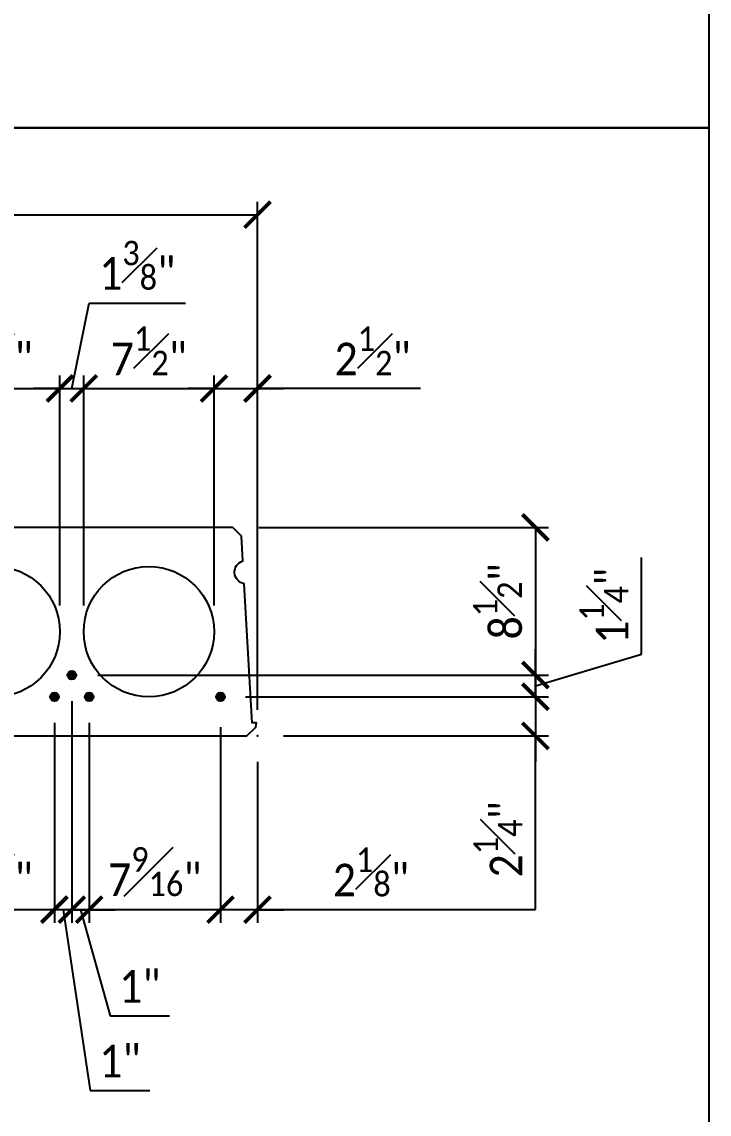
# Model space of a CAD drawing. Header units: inches. Extents: x -4800 to 29350, y 0 to 14051.
# Drawn here: x -3025.5 to -2985.9, y 3080.2 to 3143 of the extents above; entities that cross this region are included whole.
import ezdxf

# ---------------------------------------------------------------- set-up
doc = ezdxf.new("R2010")
doc.units = ezdxf.units.IN
doc.header["$LTSCALE"] = 0.5
doc.header["$MEASUREMENT"] = 0
for name, color, linetype in [('PC PLK - 12H in CONT.', 150, 'Continuous'), ('PC PLK - 12L in CONT.', 151, 'Continuous'), ('PC PLK - DIMENSION', 220, 'Continuous')]:
    doc.layers.add(name, color=color, linetype=linetype)
doc.layers.add('PC PLK - STRAND', color=7, linetype='Continuous', plot=False)
doc.layers.add('SHT - NO PLOT LINE 2', color=110, linetype='Continuous', plot=False)
doc.layers.get('0').freeze()
doc.styles.add('CMC-NARROW', font='calibril.ttf', dxfattribs={"width": 0.9})
doc.dimstyles.new('CMC-NARROW', dxfattribs={"dimscale": 96, "dimtxt": 0.078125, "dimasz": 0.0625, "dimexe": 0.03125, "dimexo": 0.0625, "dimgap": 0.03125, "dimtad": 1, "dimdec": 4, "dimzin": 3, "dimdsep": 46, "dimlunit": 4, "dimtxsty": 'CMC-NARROW', "dimblk": 'ARCHTICK', "dimcen": 0, "dimclrd": 256, "dimclre": 256, "dimclrt": 256, "dimazin": 1, "dimtfac": 0.75, "dimtdec": 4, "dimtofl": 0, "dimtmove": 1, "dimatfit": 0, "dimfxl": 1, "dimtfillclr": 256, "dimfrac": 1, "dimtzin": 0, "dimlwd": -1, "dimlwe": -1, "dimarcsym": 0})

# ---------------------------------------------------------------- blocks, each defined once
blk = doc.blocks.new('_ArchTick')
at = {"color": 0, "linetype": 'ByBlock', "const_width": 0.15}
blk.add_lwpolyline([(-0.5, -0.5), (0.5, 0.5)], dxfattribs=at)
blk = doc.blocks.new('*D149')
at = {"layer": 'Defpoints', "color": 0, "transparency": 16777216}
for p in [(-3011.942, 3131.926), (-3011.942, 3105.926), (-3059.942, 3101.926)]:
    blk.add_point(p, dxfattribs=at)
at = {"layer": 'PC PLK - DIMENSION', "transparency": 16777216}
for p, q in [((-3059.942, 3103.426), (-3059.942, 3132.676)), ((-3011.942, 3107.426), (-3011.942, 3132.676)), ((-3059.942, 3131.926), (-3011.942, 3131.926))]:
    blk.add_line(p, q, dxfattribs=at)
at = {"layer": 'PC PLK - DIMENSION', "transparency": 16777216, "xscale": 1.5, "yscale": 1.5, "zscale": 1.5, "rotation": 180}
blk.add_blockref('_ArchTick', (-3059.942, 3131.926), dxfattribs=at)
at = {"layer": 'PC PLK - DIMENSION', "transparency": 16777216, "xscale": 1.5, "yscale": 1.5, "zscale": 1.5}
blk.add_blockref('_ArchTick', (-3011.942, 3131.926), dxfattribs=at)
at = {"layer": 'PC PLK - DIMENSION', "transparency": 16777216, "insert": (-3035.942, 3133.634), "char_height": 1.875, "attachment_point": 5, "style": 'CMC-NARROW'}
blk.add_mtext('4\'-0"', dxfattribs=at)
blk = doc.blocks.new('*D146')
at = {"layer": 'Defpoints', "color": 0, "transparency": 16777216}
for p in [(-3013.366, 3113.926), (-3022.63, 3105.426), (-2995.942, 3105.426)]:
    blk.add_point(p, dxfattribs=at)
at = {"layer": 'PC PLK - DIMENSION', "transparency": 16777216}
for p, q in [((-3011.866, 3113.926), (-2995.192, 3113.926)), ((-2995.942, 3113.926), (-2995.942, 3105.426)), ((-3021.13, 3105.426), (-2995.192, 3105.426))]:
    blk.add_line(p, q, dxfattribs=at)
at = {"layer": 'PC PLK - DIMENSION', "transparency": 16777216, "xscale": 1.5, "yscale": 1.5, "zscale": 1.5}
for p, rotation in [((-2995.942, 3113.926), 90), ((-2995.942, 3105.426), 270)]:
    blk.add_blockref('_ArchTick', p, dxfattribs=dict(at, rotation=rotation))
at = {"layer": 'PC PLK - DIMENSION', "transparency": 16777216, "insert": (-2998.118, 3109.676), "char_height": 1.875, "attachment_point": 5, "rotation": 90, "style": 'CMC-NARROW'}
blk.add_mtext('8{\\H0.75x;\\S1#2;}"', dxfattribs=at)
blk = doc.blocks.new('*D147')
at = {"layer": 'Defpoints', "color": 0, "transparency": 16777216}
for p in [(-3022.63, 3105.426), (-3014.13, 3104.176), (-2995.942, 3104.176)]:
    blk.add_point(p, dxfattribs=at)
at = {"layer": 'PC PLK - DIMENSION', "transparency": 16777216}
for p, q in [((-2989.836, 3106.633), (-2989.836, 3112.2)), ((-2995.942, 3105.426), (-2995.942, 3106.926)), ((-2995.942, 3104.801), (-2989.836, 3106.633)), ((-3021.13, 3105.426), (-2995.192, 3105.426)), ((-2995.942, 3105.426), (-2995.942, 3104.176)), ((-3012.63, 3104.176), (-2995.192, 3104.176)), ((-2995.942, 3104.176), (-2995.942, 3102.676))]:
    blk.add_line(p, q, dxfattribs=at)
at = {"layer": 'PC PLK - DIMENSION', "transparency": 16777216, "xscale": 1.5, "yscale": 1.5, "zscale": 1.5}
for p, rotation in [((-2995.942, 3105.426), 270), ((-2995.942, 3104.176), 90)]:
    blk.add_blockref('_ArchTick', p, dxfattribs=dict(at, rotation=rotation))
at = {"layer": 'PC PLK - DIMENSION', "transparency": 16777216, "insert": (-2991.996, 3109.417), "char_height": 1.875, "attachment_point": 5, "rotation": 90, "style": 'CMC-NARROW'}
blk.add_mtext('1{\\H0.75x;\\S1#4;}"', dxfattribs=at)
blk = doc.blocks.new('*D148')
at = {"layer": 'Defpoints', "color": 0, "transparency": 16777216}
for p in [(-3014.13, 3104.176), (-3011.942, 3101.926), (-2995.942, 3101.926)]:
    blk.add_point(p, dxfattribs=at)
at = {"layer": 'PC PLK - DIMENSION', "transparency": 16777216}
for p, q in [((-2995.942, 3104.176), (-2995.942, 3105.676)), ((-3012.63, 3104.176), (-2995.192, 3104.176)), ((-2995.942, 3104.176), (-2995.942, 3101.926)), ((-3010.442, 3101.926), (-2995.192, 3101.926)), ((-2995.942, 3101.926), (-2995.942, 3100.426)), ((-2995.942, 3093.15), (-2995.942, 3101.926))]:
    blk.add_line(p, q, dxfattribs=at)
at = {"layer": 'PC PLK - DIMENSION', "transparency": 16777216, "xscale": 1.5, "yscale": 1.5, "zscale": 1.5}
for p, rotation in [((-2995.942, 3104.176), 270), ((-2995.942, 3101.926), 90)]:
    blk.add_blockref('_ArchTick', p, dxfattribs=dict(at, rotation=rotation))
at = {"layer": 'PC PLK - DIMENSION', "transparency": 16777216, "insert": (-2998.103, 3095.973), "char_height": 1.875, "attachment_point": 5, "rotation": 90, "style": 'CMC-NARROW'}
blk.add_mtext('2{\\H0.75x;\\S1#4;}"', dxfattribs=at)
blk = doc.blocks.new('CMC - 12in HOLLOWCORE HEAVY PLAN USE')
at = {"layer": 'PC PLK - STRAND'}
h = blk.add_hatch(color=256, dxfattribs=at)
h.dxf.hatch_style = 1
h.paths.add_polyline_path([(10.438, 3.5, 1), (10.938, 3.5, 1)])
h = blk.add_hatch(color=256, dxfattribs=at)
h.dxf.hatch_style = 1
h.paths.add_polyline_path([(19.313, 3.5, 1), (19.813, 3.5, 1)])
h = blk.add_hatch(color=256, dxfattribs=at)
h.dxf.hatch_style = 1
h.paths.add_polyline_path([(28.188, 3.5, 1), (28.688, 3.5, 1)])
h = blk.add_hatch(color=256, dxfattribs=at)
h.dxf.hatch_style = 1
h.paths.add_polyline_path([(37.063, 3.5, 1), (37.563, 3.5, 1)])
h = blk.add_hatch(color=256, dxfattribs=at)
h.dxf.hatch_style = 1
h.paths.add_polyline_path([(1.875, 2.25, 1), (2.375, 2.25, 1)])
h = blk.add_hatch(color=256, dxfattribs=at)
h.dxf.hatch_style = 1
h.paths.add_polyline_path([(9.438, 2.25, 1), (9.938, 2.25, 1)])
h = blk.add_hatch(color=256, dxfattribs=at)
h.dxf.hatch_style = 1
h.paths.add_polyline_path([(11.438, 2.25, 1), (11.938, 2.25, 1)])
h = blk.add_hatch(color=256, dxfattribs=at)
h.dxf.hatch_style = 1
h.paths.add_polyline_path([(18.313, 2.25, 1), (18.813, 2.25, 1)])
h = blk.add_hatch(color=256, dxfattribs=at)
h.dxf.hatch_style = 1
h.paths.add_polyline_path([(20.313, 2.25, 1), (20.813, 2.25, 1)])
h = blk.add_hatch(color=256, dxfattribs=at)
h.dxf.hatch_style = 1
h.paths.add_polyline_path([(27.188, 2.25, 1), (27.688, 2.25, 1)])
h = blk.add_hatch(color=256, dxfattribs=at)
h.dxf.hatch_style = 1
h.paths.add_polyline_path([(29.188, 2.25, 1), (29.688, 2.25, 1)])
h = blk.add_hatch(color=256, dxfattribs=at)
h.dxf.hatch_style = 1
h.paths.add_polyline_path([(36.063, 2.25, 1), (36.563, 2.25, 1)])
h = blk.add_hatch(color=256, dxfattribs=at)
h.dxf.hatch_style = 1
h.paths.add_polyline_path([(38.063, 2.25, 1), (38.563, 2.25, 1)])
h = blk.add_hatch(color=256, dxfattribs=at)
h.dxf.hatch_style = 1
h.paths.add_polyline_path([(45.625, 2.25, 1), (46.125, 2.25, 1)])
at = {"layer": 'PC PLK - 12H in CONT.'}
blk.add_lwpolyline([(46.576, 12), (1.424, 12), (0.924, 11.5), (0.851, 10.25, -0.678962), (0.764, 8.756), (0.299, 0.748), (0.063, 0.748), (0.09, 0.512), (0.602, 0), (47.398, 0), (47.91, 0.512), (47.938, 0.748), (47.701, 0.748), (47.236, 8.756, -0.769999), (47.149, 10.073), (47.076, 11.5)], format="xyb", close=True, dxfattribs=at)
for centre in [(6.25, 6), (15.125, 6), (32.875, 6), (41.75, 6)]:
    blk.add_circle(centre, 3.75, dxfattribs=at)
at = {"layer": 'PC PLK - 12L in CONT.'}
for p in [(0, 0), (48, 0)]:
    blk.add_point(p, dxfattribs=at)
at = {"layer": 'PC PLK - STRAND'}
for centre in [(10.688, 3.5), (19.563, 3.5), (28.438, 3.5), (37.313, 3.5), (2.125, 2.25), (9.688, 2.25), (11.688, 2.25), (18.563, 2.25), (20.563, 2.25), (27.438, 2.25), (29.438, 2.25), (36.313, 2.25), (38.313, 2.25), (45.875, 2.25)]:
    blk.add_circle(centre, 0.25, dxfattribs=at)
blk = doc.blocks.new('*D159')
at = {"layer": 'Defpoints', "color": 0, "transparency": 16777216}
for p in [(-3023.317, 3121.926), (-3030.817, 3107.926), (-3023.317, 3107.926)]:
    blk.add_point(p, dxfattribs=at)
at = {"layer": 'PC PLK - DIMENSION', "transparency": 16777216}
for p, q in [((-3030.817, 3109.426), (-3030.817, 3122.676)), ((-3023.317, 3109.426), (-3023.317, 3122.676)), ((-3030.817, 3121.926), (-3023.317, 3121.926))]:
    blk.add_line(p, q, dxfattribs=at)
at = {"layer": 'PC PLK - DIMENSION', "transparency": 16777216, "xscale": 1.5, "yscale": 1.5, "zscale": 1.5, "rotation": 180}
blk.add_blockref('_ArchTick', (-3030.817, 3121.926), dxfattribs=at)
at = {"layer": 'PC PLK - DIMENSION', "transparency": 16777216, "xscale": 1.5, "yscale": 1.5, "zscale": 1.5}
blk.add_blockref('_ArchTick', (-3023.317, 3121.926), dxfattribs=at)
at = {"layer": 'PC PLK - DIMENSION', "transparency": 16777216, "insert": (-3027.067, 3124.094), "char_height": 1.875, "attachment_point": 5, "style": 'CMC-NARROW'}
blk.add_mtext('7{\\H0.75x;\\S1#2;}"', dxfattribs=at)
blk = doc.blocks.new('*D160')
at = {"layer": 'Defpoints', "color": 0, "transparency": 16777216}
for p in [(-3021.942, 3121.926), (-3023.317, 3107.926), (-3021.942, 3107.926)]:
    blk.add_point(p, dxfattribs=at)
at = {"layer": 'PC PLK - DIMENSION', "transparency": 16777216}
for p, q in [((-3022.63, 3121.926), (-3021.636, 3126.831)), ((-3021.636, 3126.831), (-3016.084, 3126.831)), ((-3023.317, 3109.426), (-3023.317, 3122.676)), ((-3021.942, 3109.426), (-3021.942, 3122.676)), ((-3023.317, 3121.926), (-3024.817, 3121.926)), ((-3023.317, 3121.926), (-3021.942, 3121.926)), ((-3021.942, 3121.926), (-3020.442, 3121.926))]:
    blk.add_line(p, q, dxfattribs=at)
at = {"layer": 'PC PLK - DIMENSION', "transparency": 16777216, "xscale": 1.5, "yscale": 1.5, "zscale": 1.5}
blk.add_blockref('_ArchTick', (-3023.317, 3121.926), dxfattribs=at)
at = {"layer": 'PC PLK - DIMENSION', "transparency": 16777216, "xscale": 1.5, "yscale": 1.5, "zscale": 1.5, "rotation": 180}
blk.add_blockref('_ArchTick', (-3021.942, 3121.926), dxfattribs=at)
at = {"layer": 'PC PLK - DIMENSION', "transparency": 16777216, "insert": (-3018.86, 3129.017), "char_height": 1.875, "attachment_point": 5, "style": 'CMC-NARROW'}
blk.add_mtext('1{\\H0.75x;\\S3#8;}"', dxfattribs=at)
blk = doc.blocks.new('*D161')
at = {"layer": 'Defpoints', "color": 0, "transparency": 16777216}
for p in [(-3014.442, 3121.926), (-3021.942, 3107.926), (-3014.442, 3107.926)]:
    blk.add_point(p, dxfattribs=at)
at = {"layer": 'PC PLK - DIMENSION', "transparency": 16777216}
for p, q in [((-3021.942, 3109.426), (-3021.942, 3122.676)), ((-3014.442, 3109.426), (-3014.442, 3122.676)), ((-3021.942, 3121.926), (-3014.442, 3121.926))]:
    blk.add_line(p, q, dxfattribs=at)
at = {"layer": 'PC PLK - DIMENSION', "transparency": 16777216, "xscale": 1.5, "yscale": 1.5, "zscale": 1.5, "rotation": 180}
blk.add_blockref('_ArchTick', (-3021.942, 3121.926), dxfattribs=at)
at = {"layer": 'PC PLK - DIMENSION', "transparency": 16777216, "xscale": 1.5, "yscale": 1.5, "zscale": 1.5}
blk.add_blockref('_ArchTick', (-3014.442, 3121.926), dxfattribs=at)
at = {"layer": 'PC PLK - DIMENSION', "transparency": 16777216, "insert": (-3018.192, 3124.094), "char_height": 1.875, "attachment_point": 5, "style": 'CMC-NARROW'}
blk.add_mtext('7{\\H0.75x;\\S1#2;}"', dxfattribs=at)
blk = doc.blocks.new('*D162')
at = {"layer": 'Defpoints', "color": 0, "transparency": 16777216}
for p in [(-3011.942, 3121.926), (-3014.442, 3107.926), (-3011.942, 3101.926)]:
    blk.add_point(p, dxfattribs=at)
at = {"layer": 'PC PLK - DIMENSION', "transparency": 16777216}
for p, q in [((-3014.442, 3109.426), (-3014.442, 3122.676)), ((-3011.942, 3103.426), (-3011.942, 3122.676)), ((-3014.442, 3121.926), (-3015.942, 3121.926)), ((-3014.442, 3121.926), (-3011.942, 3121.926)), ((-3011.942, 3121.926), (-3010.442, 3121.926)), ((-3002.557, 3121.926), (-3011.942, 3121.926))]:
    blk.add_line(p, q, dxfattribs=at)
at = {"layer": 'PC PLK - DIMENSION', "transparency": 16777216, "xscale": 1.5, "yscale": 1.5, "zscale": 1.5}
blk.add_blockref('_ArchTick', (-3014.442, 3121.926), dxfattribs=at)
at = {"layer": 'PC PLK - DIMENSION', "transparency": 16777216, "xscale": 1.5, "yscale": 1.5, "zscale": 1.5, "rotation": 180}
blk.add_blockref('_ArchTick', (-3011.942, 3121.926), dxfattribs=at)
at = {"layer": 'PC PLK - DIMENSION', "transparency": 16777216, "insert": (-3005.313, 3124.09), "char_height": 1.875, "attachment_point": 5, "style": 'CMC-NARROW'}
blk.add_mtext('2{\\H0.75x;\\S1#2;}"', dxfattribs=at)
blk = doc.blocks.new('*D163')
at = {"layer": 'Defpoints', "color": 0, "transparency": 16777216}
for p in [(-3014.067, 3103.926), (-3011.942, 3101.926), (-3014.067, 3091.926)]:
    blk.add_point(p, dxfattribs=at)
at = {"layer": 'PC PLK - DIMENSION', "transparency": 16777216}
for p, q in [((-3014.067, 3102.426), (-3014.067, 3091.176)), ((-3011.942, 3100.426), (-3011.942, 3091.176)), ((-3014.067, 3091.926), (-3015.567, 3091.926)), ((-3011.942, 3091.926), (-3014.067, 3091.926)), ((-3011.942, 3091.926), (-3010.442, 3091.926)), ((-3002.621, 3091.926), (-3011.942, 3091.926))]:
    blk.add_line(p, q, dxfattribs=at)
at = {"layer": 'PC PLK - DIMENSION', "transparency": 16777216, "xscale": 1.5, "yscale": 1.5, "zscale": 1.5}
blk.add_blockref('_ArchTick', (-3014.067, 3091.926), dxfattribs=at)
at = {"layer": 'PC PLK - DIMENSION', "transparency": 16777216, "xscale": 1.5, "yscale": 1.5, "zscale": 1.5, "rotation": 180}
blk.add_blockref('_ArchTick', (-3011.942, 3091.926), dxfattribs=at)
at = {"layer": 'PC PLK - DIMENSION', "transparency": 16777216, "insert": (-3005.411, 3094.099), "char_height": 1.875, "attachment_point": 5, "style": 'CMC-NARROW'}
blk.add_mtext('2{\\H0.75x;\\S1#8;}"', dxfattribs=at)
blk = doc.blocks.new('*D164')
at = {"layer": 'Defpoints', "color": 0, "transparency": 16777216}
for p in [(-3021.63, 3104.176), (-3014.067, 3103.926), (-3021.63, 3091.926)]:
    blk.add_point(p, dxfattribs=at)
at = {"layer": 'PC PLK - DIMENSION', "transparency": 16777216}
for p, q in [((-3021.63, 3102.676), (-3021.63, 3091.176)), ((-3014.067, 3102.426), (-3014.067, 3091.176)), ((-3014.067, 3091.926), (-3021.63, 3091.926))]:
    blk.add_line(p, q, dxfattribs=at)
at = {"layer": 'PC PLK - DIMENSION', "transparency": 16777216, "xscale": 1.5, "yscale": 1.5, "zscale": 1.5, "rotation": 180}
blk.add_blockref('_ArchTick', (-3021.63, 3091.926), dxfattribs=at)
at = {"layer": 'PC PLK - DIMENSION', "transparency": 16777216, "xscale": 1.5, "yscale": 1.5, "zscale": 1.5}
blk.add_blockref('_ArchTick', (-3014.067, 3091.926), dxfattribs=at)
at = {"layer": 'PC PLK - DIMENSION', "transparency": 16777216, "insert": (-3017.849, 3094.116), "char_height": 1.875, "attachment_point": 5, "style": 'CMC-NARROW'}
blk.add_mtext('7{\\H0.75x;\\S9#16;}"', dxfattribs=at)
blk = doc.blocks.new('*D168')
at = {"layer": 'Defpoints', "color": 0, "transparency": 16777216}
for p in [(-3030.505, 3104.176), (-3023.63, 3104.176), (-3030.505, 3091.926)]:
    blk.add_point(p, dxfattribs=at)
at = {"layer": 'PC PLK - DIMENSION', "transparency": 16777216}
for p, q in [((-3030.505, 3102.676), (-3030.505, 3091.176)), ((-3023.63, 3102.676), (-3023.63, 3091.176)), ((-3023.63, 3091.926), (-3030.505, 3091.926))]:
    blk.add_line(p, q, dxfattribs=at)
at = {"layer": 'PC PLK - DIMENSION', "transparency": 16777216, "xscale": 1.5, "yscale": 1.5, "zscale": 1.5, "rotation": 180}
blk.add_blockref('_ArchTick', (-3030.505, 3091.926), dxfattribs=at)
at = {"layer": 'PC PLK - DIMENSION', "transparency": 16777216, "xscale": 1.5, "yscale": 1.5, "zscale": 1.5}
blk.add_blockref('_ArchTick', (-3023.63, 3091.926), dxfattribs=at)
at = {"layer": 'PC PLK - DIMENSION', "transparency": 16777216, "insert": (-3027.067, 3094.11), "char_height": 1.875, "attachment_point": 5, "style": 'CMC-NARROW'}
blk.add_mtext('6{\\H0.75x;\\S7#8;}"', dxfattribs=at)
blk = doc.blocks.new('*D171')
at = {"layer": 'Defpoints', "color": 0, "transparency": 16777216}
for p in [(-3022.63, 3105.426), (-3021.63, 3104.176), (-3022.63, 3091.926)]:
    blk.add_point(p, dxfattribs=at)
at = {"layer": 'PC PLK - DIMENSION', "transparency": 16777216}
for p, q in [((-3022.63, 3103.926), (-3022.63, 3091.176)), ((-3021.63, 3102.676), (-3021.63, 3091.176)), ((-3022.63, 3091.926), (-3024.13, 3091.926)), ((-3021.63, 3091.926), (-3022.63, 3091.926)), ((-3022.13, 3091.926), (-3020.424, 3085.82)), ((-3021.63, 3091.926), (-3020.13, 3091.926)), ((-3020.424, 3085.82), (-3017.004, 3085.82))]:
    blk.add_line(p, q, dxfattribs=at)
at = {"layer": 'PC PLK - DIMENSION', "transparency": 16777216, "xscale": 1.5, "yscale": 1.5, "zscale": 1.5}
blk.add_blockref('_ArchTick', (-3022.63, 3091.926), dxfattribs=at)
at = {"layer": 'PC PLK - DIMENSION', "transparency": 16777216, "xscale": 1.5, "yscale": 1.5, "zscale": 1.5, "rotation": 180}
blk.add_blockref('_ArchTick', (-3021.63, 3091.926), dxfattribs=at)
at = {"layer": 'PC PLK - DIMENSION', "transparency": 16777216, "insert": (-3018.714, 3087.509), "char_height": 1.875, "attachment_point": 5, "style": 'CMC-NARROW'}
blk.add_mtext('1"', dxfattribs=at)
blk = doc.blocks.new('*D172')
at = {"layer": 'Defpoints', "color": 0, "transparency": 16777216}
for p in [(-3022.63, 3105.426), (-3023.63, 3104.176), (-3023.63, 3091.926)]:
    blk.add_point(p, dxfattribs=at)
at = {"layer": 'PC PLK - DIMENSION', "transparency": 16777216}
for p, q in [((-3022.63, 3103.926), (-3022.63, 3091.176)), ((-3023.63, 3102.676), (-3023.63, 3091.176)), ((-3023.63, 3091.926), (-3025.13, 3091.926)), ((-3022.63, 3091.926), (-3023.63, 3091.926)), ((-3023.13, 3091.926), (-3021.566, 3081.524)), ((-3022.63, 3091.926), (-3021.13, 3091.926)), ((-3021.566, 3081.524), (-3018.146, 3081.524))]:
    blk.add_line(p, q, dxfattribs=at)
at = {"layer": 'PC PLK - DIMENSION', "transparency": 16777216, "xscale": 1.5, "yscale": 1.5, "zscale": 1.5}
blk.add_blockref('_ArchTick', (-3023.63, 3091.926), dxfattribs=at)
at = {"layer": 'PC PLK - DIMENSION', "transparency": 16777216, "xscale": 1.5, "yscale": 1.5, "zscale": 1.5, "rotation": 180}
blk.add_blockref('_ArchTick', (-3022.63, 3091.926), dxfattribs=at)
at = {"layer": 'PC PLK - DIMENSION', "transparency": 16777216, "insert": (-3019.856, 3083.213), "char_height": 1.875, "attachment_point": 5, "style": 'CMC-NARROW'}
blk.add_mtext('1"', dxfattribs=at)

msp = doc.modelspace()

# ---------------------------------------------------------------- linework, layer by layer
at = {"layer": 'PC PLK - DIMENSION'}
for p, q in [((-2995.94242, 3091.92645), (-2995.94242, 3101.92645)), ((-3011.94242, 3091.92645), (-2995.94242, 3091.92645))]:
    msp.add_line(p, q, dxfattribs=at)
at = {"layer": 'SHT - NO PLOT LINE 2'}
for points in [[(-3085.94242, 3136.92645), (-2985.94242, 3136.92645), (-2985.94242, 3206.92645), (-3085.94242, 3206.92645)], [(-3085.94242, 3066.92645), (-2985.94242, 3066.92645), (-2985.94242, 3136.92645), (-3085.94242, 3136.92645)]]:
    msp.add_lwpolyline(points, close=True, dxfattribs=at)

# ---------------------------------------------------------------- block references
at = {"layer": 'PC PLK - 12H in CONT.'}
msp.add_blockref('CMC - 12in HOLLOWCORE HEAVY PLAN USE', (-3059.94242, 3101.92645), dxfattribs=at)

# ---------------------------------------------------------------- dimensions: what is measured, and where the dimension line sits
at = {"layer": 'PC PLK - DIMENSION'}
for base, p1, p2, picture, middle in [((-3011.94242, 3131.92645), (-3059.94242, 3101.92645), (-3011.94242, 3105.92645), '*D149', (-3035.94242, 3133.63415)), ((-3023.31742, 3121.92645), (-3030.81742, 3107.92645), (-3023.31742, 3107.92645), '*D159', (-3027.06742, 3124.09406)), ((-3014.44242, 3121.92645), (-3021.94242, 3107.92645), (-3014.44242, 3107.92645), '*D161', (-3018.19242, 3124.09406))]:
    dim = msp.add_linear_dim(base=base, p1=p1, p2=p2, dimstyle='CMC-NARROW', override={"dimscale": 24}, dxfattribs=at)
    dim.commit()
    dim.dimension.update_dxf_attribs({"geometry": picture, "text_midpoint": middle})
for base, p1, p2, picture, middle in [((-3021.94242, 3121.92645), (-3023.31742, 3107.92645), (-3021.94242, 3107.92645), '*D160', (-3020.88646, 3126.83078)), ((-3011.94242, 3121.92645), (-3014.44242, 3107.92645), (-3011.94242, 3101.92645), '*D162', (-3005.31304, 3122.1765))]:
    dim = msp.add_linear_dim(base=base, p1=p1, p2=p2, dimstyle='CMC-NARROW', override={"dimscale": 24}, dxfattribs=at)
    dim.commit()
    dim.dimension.update_dxf_attribs({"geometry": picture, "text_midpoint": middle, "dimtype": 160})
for base, p1, p2, angle, picture, middle in [((-2995.94242, 3105.42645), (-3013.36614, 3113.92645), (-3022.62992, 3105.42645), 90, '*D146', (-2998.11796, 3109.67645)), ((-2995.94242, 3104.17645), (-3022.62992, 3105.42645), (-3014.12992, 3104.17645), 90, '*D147', (-2991.99627, 3107.38347)), ((-3030.50492, 3091.92645), (-3023.62992, 3104.17645), (-3030.50492, 3104.17645), 180, '*D168', (-3027.06742, 3094.11011)), ((-3021.62992, 3091.92645), (-3014.06742, 3103.92645), (-3021.62992, 3104.17645), 180, '*D164', (-3017.84867, 3094.11624))]:
    dim = msp.add_linear_dim(base=base, p1=p1, p2=p2, angle=angle, dimstyle='CMC-NARROW', override={"dimscale": 24}, dxfattribs=at)
    dim.commit()
    dim.dimension.update_dxf_attribs({"geometry": picture, "text_midpoint": middle})
for base, p1, p2, angle, picture, middle in [((-3023.62992, 3091.92645), (-3022.62992, 3105.42645), (-3023.62992, 3104.17645), 180, '*D172', (-3020.81611, 3081.52384)), ((-3022.62992, 3091.92645), (-3021.62992, 3104.17645), (-3022.62992, 3105.42645), 180, '*D171', (-3019.67354, 3085.81972)), ((-2995.94242, 3101.92645), (-3014.12992, 3104.17645), (-3011.94242, 3101.92645), 90, '*D148', (-2996.37879, 3095.97346)), ((-3014.06742, 3091.92645), (-3011.94242, 3101.92645), (-3014.06742, 3103.92645), 180, '*D163', (-3005.41121, 3092.20448))]:
    dim = msp.add_linear_dim(base=base, p1=p1, p2=p2, angle=angle, dimstyle='CMC-NARROW', override={"dimscale": 24}, dxfattribs=at)
    dim.commit()
    dim.dimension.update_dxf_attribs({"geometry": picture, "text_midpoint": middle, "dimtype": 160})

doc.saveas('drawing.dxf')
